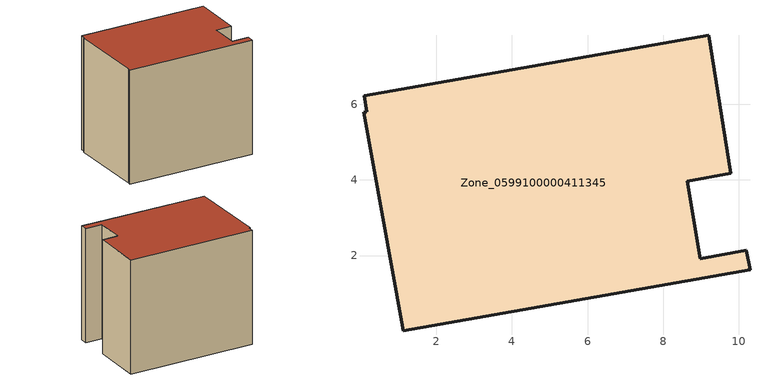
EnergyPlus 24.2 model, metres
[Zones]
Zone_0599100000411345
 floor ground (C_G): 0.16,5.8 0.09,6.22 9.21,7.83 9.79,4.18 8.64,3.96 8.98,1.92 10.2,2.15 10.3,1.62 1.12,0.01 1.08,0.23 0.07,5.78 z0
 wall outside (C_F): 10.2,2.15 8.98,1.92 8.64,3.96 9.79,4.18 9.21,7.83 0.09,6.22 0.16,5.8 0.07,5.78 1.08,0.23 1.12,0.01 10.3,1.62 10.2,2.15 z0:8.17
 roof outside (C_R): 1.08,0.23 1.12,0.01 10.3,1.62 10.2,2.15 8.98,1.92 8.64,3.96 9.79,4.18 9.21,7.83 0.09,6.22 0.16,5.8 0.07,5.78 z8.17
[BUILDING]
Pand.0599100000411345: North Axis=0; Terrain=City; Loads Convergence Tolerance Value=0.04; Temperature Convergence Tolerance Value=0.4; Solar Distribution=FullExterior; Maximum Number of Warmup Days=25; Minimum Number of Warmup Days=1
[Site:Location]
Rotterdam.The.Hague.AP_ZH_NLD Design_Conditions: Latitude=51.96; Longitude=4.45; Time Zone=1; Elevation=-4.5
[SITE:GROUNDTEMPERATURE:BUILDINGSURFACE]
18, 18, 18, 18, 18, 18, 18, 18, 18, 18, 18, 18
[MATERIAL] Thermal Absorptance=0.9; Solar Absorptance=0.7; Visible Absorptance=0.7
Name | Roughness | Thickness | Conductivity | Density | Specific Heat
G.TI.1992-2005 | MediumSmooth | 0.15 | 0.06 | 540 | 1210
F.TI.1992-2005 | Rough | 0.3 | 0.12 | 1920 | 840
R.TI.1992-2005 | MediumRough | 0.2 | 0.08 | 1500 | 1000
[CONSTRUCTION]
C_G: G.TI.1992-2005
C_F: F.TI.1992-2005
C_R: R.TI.1992-2005
[ZONE]
Zone_0599100000411345: Type=1; Multiplier=1; Ceiling Height=Autocalculate; Volume=Autocalculate; Floor Area=autocalculate; Part of Total Floor Area=Yes
[ZONEINFILTRATION:DESIGNFLOWRATE]
Infil_Zone_0599100000411345: Zone or ZoneList or Space or SpaceList=Zone_0599100000411345; Schedule=AlwaysOn; Design Flow Rate Calculation Method=Flow/Area; Flow Rate per Floor Area=0.0015; Constant Term Coefficient=1; Temperature Term Coefficient=0; Velocity Term Coefficient=0; Velocity Squared Term Coefficient=0
[HVACTEMPLATE:ZONE:IDEALLOADSAIRSYSTEM]
Zone_0599100000411345: Maximum Heating Supply Air Temperature=50; Minimum Cooling Supply Air Temperature=13; Maximum Heating Supply Air Humidity Ratio=0.0156; Minimum Cooling Supply Air Humidity Ratio=0.0077; Heating Limit=NoLimit; Cooling Limit=NoLimit; Dehumidification Control Type=ConstantSensibleHeatRatio; Cooling Sensible Heat Ratio=0.7; Dehumidification Setpoint=60; Humidification Control Type=None; Humidification Setpoint=30; Outdoor Air Method=None; Outdoor Air Flow Rate per Person=0.00944; Outdoor Air Flow Rate per Zone Floor Area=0; Outdoor Air Flow Rate per Zone=0; Demand Controlled Ventilation Type=None; Outdoor Air Economizer Type=NoEconomizer; Heat Recovery Type=None; Sensible Heat Recovery Effectiveness=0.7; Latent Heat Recovery Effectiveness=0.65
[ZONECONTROL:THERMOSTAT]
ThermostatControl_Zone_0599100000411345: Zone or ZoneList=Zone_0599100000411345; Control Type Schedule=DualSetpointControlType; Control 1=Thermostat_Zone_0599100000411345; Temperature Difference Between Cutout And Setpoint=0
[THERMOSTATSETPOINT:DUALSETPOINT]
Thermostat_Zone_0599100000411345: Heating Setpoint Temperature Schedule=HeatingSetpoint_Zone_0599100000411345; Cooling Setpoint Temperature Schedule=CoolingSetpoint_Zone_0599100000411345
[SCHEDULE:COMPACT]
HeatingSetpoint_Zone_0599100000411345: Through: 12/31, For: AllDays, Until: 24:00, 21
CoolingSetpoint_Zone_0599100000411345: Through: 12/31, For: AllDays, Until: 24:00, 24
DualSetpointControlType: Through: 12/31, For: AllDays, Until: 24:00, 4
AlwaysOn: Through: 12/31, For: AllDays, Until: 24:00, 1
